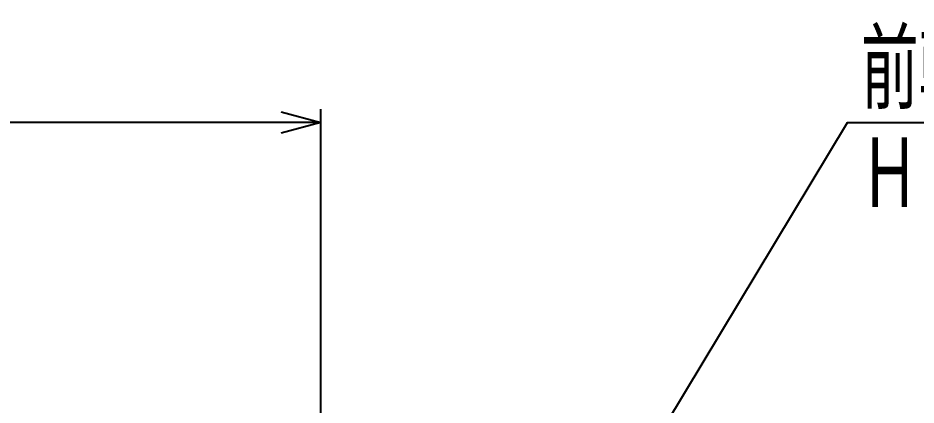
# Model space of a CAD drawing. Header units: millimetres. Extents: x -993 to 13147, y -7260 to 4342.
# Drawn here: x 4725 to 5748, y 1185 to 1626 of the extents above; entities that cross this region are included whole.
import ezdxf

# ---------------------------------------------------------------- set-up
doc = ezdxf.new("R2010")
doc.units = ezdxf.units.MM
doc.header["$LTSCALE"] = 7.649257
doc.layers.add('NoLayerName_001', color=7, linetype='Continuous')
doc.styles.get("Standard").update_dxf_attribs({"font": 'txt', "bigfont": 'extfont2'})
doc.dimstyles.get("Standard").update_dxf_attribs({"dimtxt": 2.5, "dimasz": 2.5, "dimexe": 1.25, "dimexo": 0.625, "dimtad": 1, "dimzin": 0, "dimdsep": 46, "dimtxsty": 'Standard', "dimcen": 2.5, "dimadec": 0, "dimazin": 0, "dimtfac": 0.75, "dimtmove": 0, "dimatfit": 3, "dimfxl": 1, "dimarcsym": 0})

# ---------------------------------------------------------------- blocks, each defined once
blk = doc.blocks.new('_OPEN30')
at = {"color": 0, "linetype": 'ByBlock', "lineweight": -2}
for p, q in [((-1, 0.267949), (0, 0)), ((0, 0), (-1, -0.267949)), ((0, 0), (-1, 0))]:
    blk.add_line(p, q, dxfattribs=at)
blk = doc.blocks.new('*D1565')
at = {"layer": 'Defpoints', "color": 0}
for p in [(4070, 1507.1), (4070, 1067.4), (5070, 1054.4)]:
    blk.add_point(p, dxfattribs=at)
at = {"layer": 'NoLayerName_001', "color": 0, "linetype": 'Continuous', "lineweight": 25}
for p, q in [((4070, 1082.4), (4070, 1522.1)), ((5070, 1069.4), (5070, 1522.1)), ((5025, 1507.1), (4115, 1507.1))]:
    blk.add_line(p, q, dxfattribs=at)
at = {"layer": 'NoLayerName_001', "color": 0, "lineweight": 25, "xscale": 45, "yscale": 45, "zscale": 45}
for p, rotation in [((4070, 1507.1), 180), ((5070, 1507.1), 360)]:
    blk.add_blockref('_OPEN30', p, dxfattribs=dict(at, rotation=rotation))
at = {"layer": 'NoLayerName_001', "color": 2, "lineweight": 50, "insert": (4527, 1567.1), "char_height": 90, "attachment_point": 5}
blk.add_mtext('\\W0.8000;\\T0.8750;1000', dxfattribs=at)
blk = doc.blocks.new('DIM_0039')
at = {"color": 3, "linetype": 'Continuous', "lineweight": 25}
blk.add_lwpolyline([(0, 0), (227.1, 377.1), (1265.1, 377.1)], dxfattribs=at)
at = {"color": 2, "linetype": 'Continuous', "lineweight": 50, "width": 0.666667}
for s, p in [('前乾燥炉入側ローラーテーブル', (242.1, 392.1)), ('ＨＸ２１０６５Ｕ０１', (242.1, 272.1))]:
    blk.add_text(s, height=90, dxfattribs=at).set_placement(p)

msp = doc.modelspace()

# ---------------------------------------------------------------- block references
at = {"layer": 'NoLayerName_001', "color": 3, "linetype": 'Continuous', "lineweight": 25}
msp.add_blockref('DIM_0039', (5443.3359, 1130), dxfattribs=at)

# ---------------------------------------------------------------- dimensions: what is measured, and where the dimension line sits
at = {"layer": 'NoLayerName_001', "color": 3, "linetype": 'Continuous', "lineweight": 50}
dim = msp.add_linear_dim(base=(4070, 1507.103), p1=(5070, 1054.3523), p2=(4070, 1067.3523), angle=180, text='\\W0.8000;\\T0.8750;<>', dimstyle='Standard', override={"dimtxt": 90, "dimasz": 45, "dimexe": 15, "dimexo": 15, "dimgap": 15, "dimdec": 3, "dimzin": 8, "dimblk": 'OPEN30', "dimclrd": 0, "dimclre": 0, "dimclrt": 2, "dimtp": 0, "dimtm": 0, "dimlwd": 25, "dimlwe": 25}, dxfattribs=at)
dim.commit()
dim.dimension.update_dxf_attribs({"geometry": '*D1565', "text_midpoint": (4527, 1507.103), "dimtype": 160})

doc.saveas('drawing.dxf')
